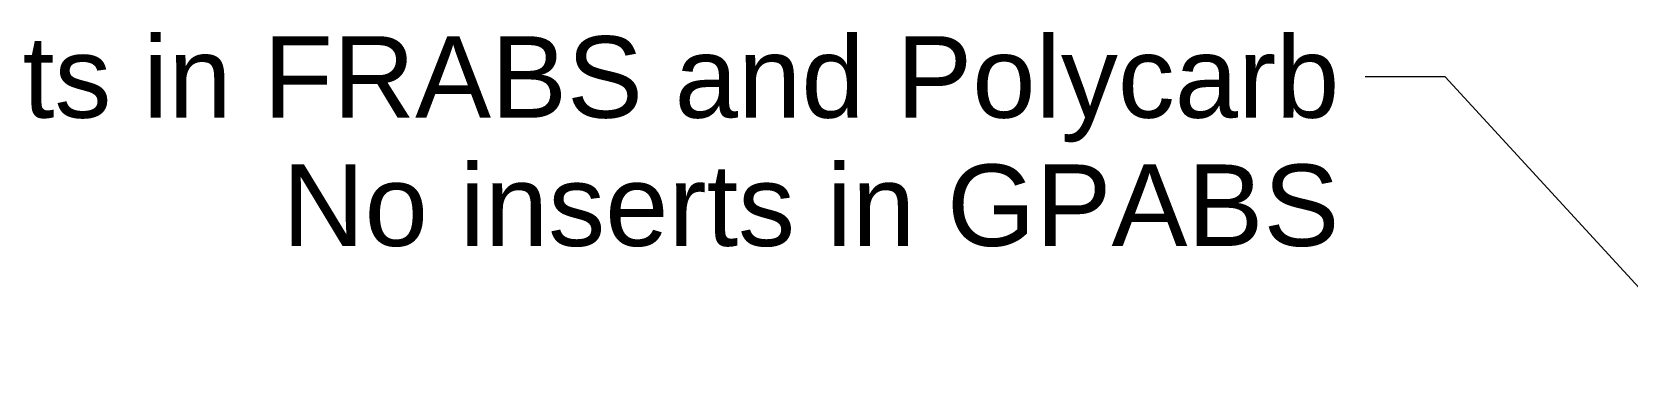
# Model space of a CAD drawing. Header units: millimetres. Extents: x 17 to 728, y 8 to 567.
# Drawn here: x 422.9 to 489.1, y 404.9 to 419 of the extents above; entities that cross this region are included whole.
import ezdxf

# ---------------------------------------------------------------- set-up
doc = ezdxf.new("R2010")
doc.units = ezdxf.units.MM
doc.header["$LTSCALE"] = 1.333333
doc.layers.add('Symbol (ANSI)', color=7, linetype='Continuous', lineweight=9)
doc.styles.add('Note Text (ANSI)', font='ARIAL.TTF')
doc.dimstyles.new('Default - mm (ANSI)$7', dxfattribs={"dimscale": 1.333333, "dimtxt": 2.54, "dimasz": 2.5, "dimexe": 3.175, "dimexo": 1.6002, "dimgap": 0.8, "dimtad": 0, "dimtih": 1, "dimtoh": 1, "dimrnd": 1e-08, "dimzin": 4, "dimdsep": 46, "dimtxsty": 'Note Text (ANSI)', "dimcen": 0.09, "dimdle": 10, "dimclrd": 256, "dimclre": 256, "dimclrt": 256, "dimadec": 1, "dimazin": 0, "dimtfac": 1.2, "dimtofl": 0, "dimtmove": 0, "dimatfit": 3, "dimfxl": 0, "dimtolj": 1, "dimtzin": 0, "dimlwd": -1, "dimlwe": -1, "dimarcsym": 0})

msp = doc.modelspace()

# ---------------------------------------------------------------- texts
at = {"layer": 'Symbol (ANSI)', "color": 5, "true_color": 0x0000ff, "insert": (477.165, 418.826), "char_height": 3.38667, "width": 78.62127, "attachment_point": 3, "line_spacing_factor": 0.944221, "style": 'Note Text (ANSI)'}
msp.add_mtext('{Brass Inserts in FRABS and Polycarb\\PNo inserts in GPABS}', dxfattribs=at)

# ---------------------------------------------------------------- leaders
at = {"layer": 'Symbol (ANSI)', "annotation_type": 0, "has_hookline": 1, "hookline_direction": 1, "text_width": 78.08}
msp.add_leader([(492.742, 404.949), (481.565, 417.133), (478.232, 417.133)], dimstyle='Default - mm (ANSI)$7', override={"dimtad": 0}, dxfattribs=at)

doc.saveas('drawing.dxf')
